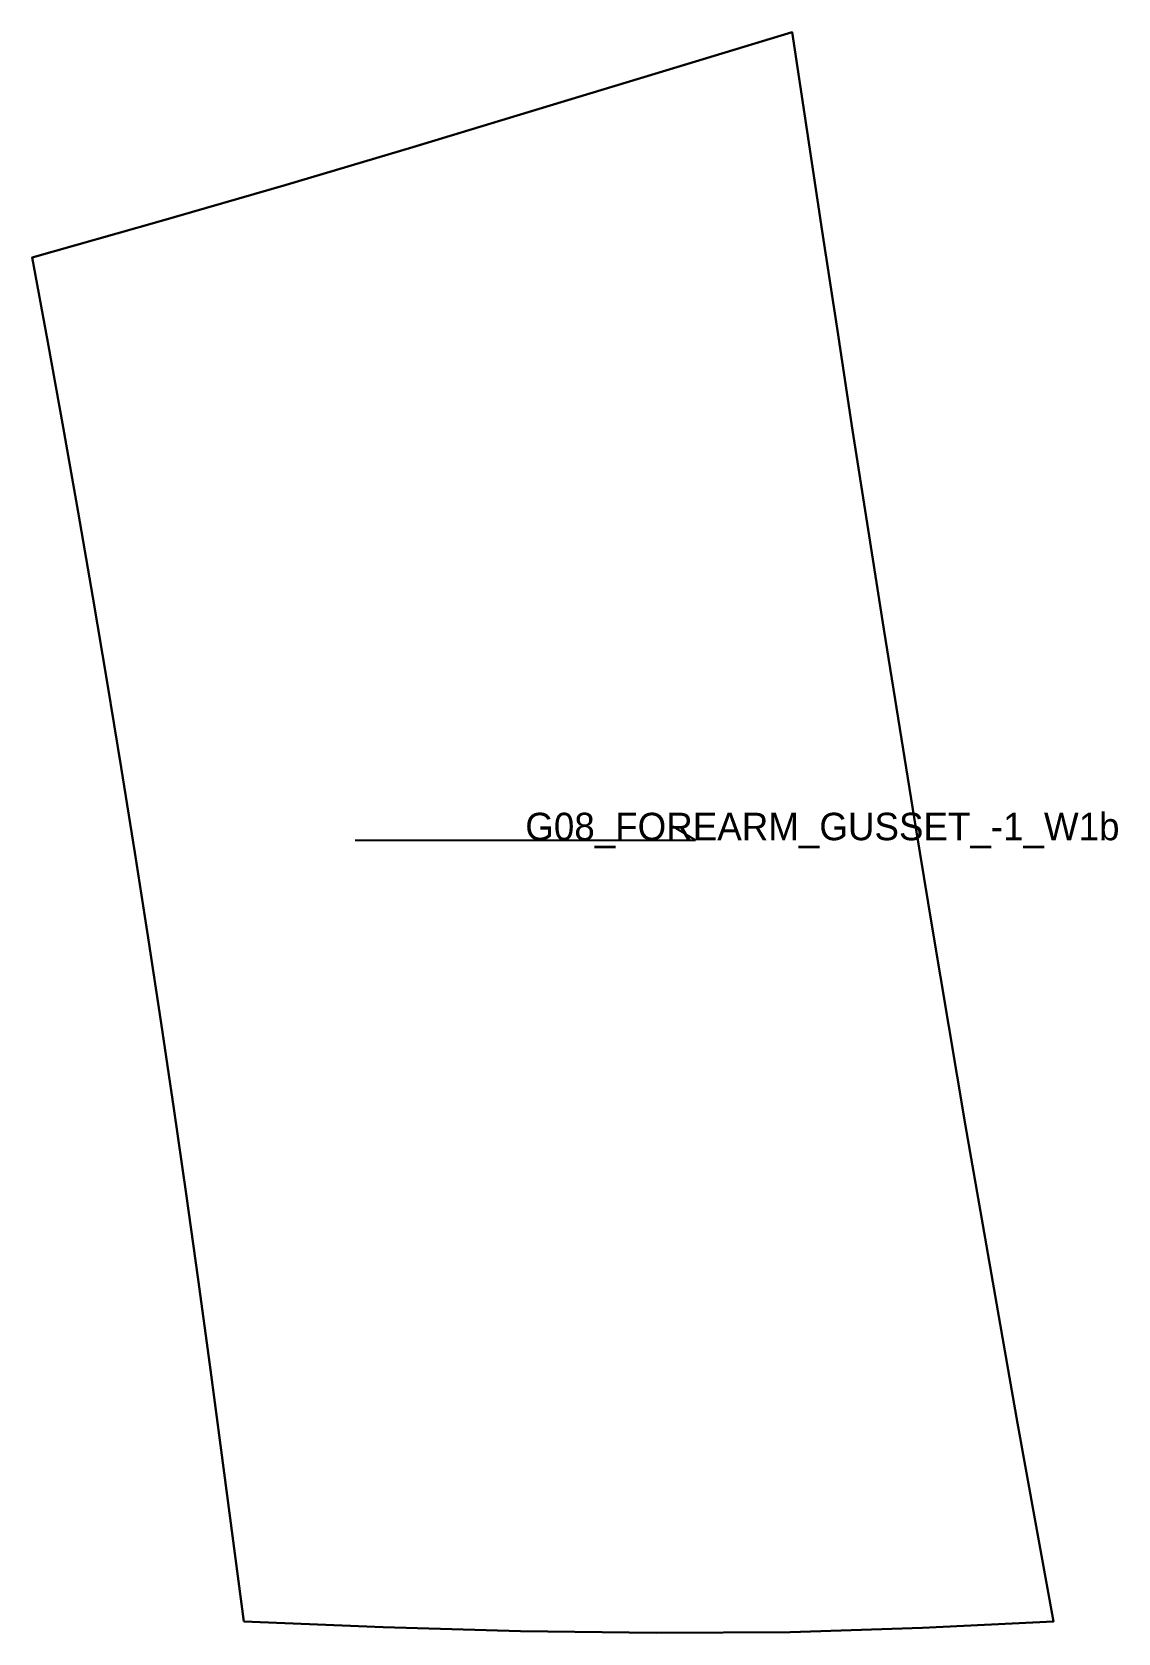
# Model space of a CAD drawing. Header units: millimetres. Extents: x -46 to 191, y -3 to 347.
import ezdxf

# ---------------------------------------------------------------- set-up
doc = ezdxf.new("R2010")
doc.units = ezdxf.units.MM
for name, color, linetype in [('CUT', 1, 'Continuous'), ('GRAIN', 3, 'Continuous'), ('LABEL', 7, 'Continuous'), ('SEW', 5, 'Continuous')]:
    doc.layers.add(name, color=color, linetype=linetype)

msp = doc.modelspace()

# ---------------------------------------------------------------- linework, layer by layer
at = {"layer": 'CUT'}
msp.add_lwpolyline([(0, 0), (-2.49, 18.68), (-4.95, 37.36), (-7.45, 56.03), (-10.01, 74.7), (-12.64, 93.36), (-15.34, 112.01), (-18.11, 130.65), (-20.94, 149.27), (-23.85, 167.89), (-26.83, 186.5), (-29.88, 205.09), (-33.01, 223.67), (-36.2, 242.24), (-39.48, 260.8), (-42.82, 279.34), (-46.28, 297.86), (-18.51, 305.68), (9.2, 313.73), (36.87, 321.94), (64.49, 330.28), (92.1, 338.68), (119.7, 347.09), (123.01, 325.35), (126.29, 303.61), (129.58, 281.88), (132.9, 260.14), (136.28, 238.42), (139.7, 216.7), (143.18, 194.99), (146.7, 173.29), (150.28, 151.6), (153.9, 129.91), (157.58, 108.24), (161.31, 86.57), (165.09, 64.91), (168.93, 43.26), (172.81, 21.62), (176.79, 0), (148.15, -1.42), (119.29, -2.34), (90.05, -2.53), (60.41, -2.12), (30.38, -1.25), (0, 0)], close=True, dxfattribs=at)
at = {"layer": 'GRAIN'}
for p, q in [((98.61, 170.59), (93.61, 173.59)), ((24.25, 170.59), (98.61, 170.59))]:
    msp.add_line(p, q, dxfattribs=at)
at = {"layer": 'SEW'}
msp.add_lwpolyline([(0, 0), (30.38, -1.25), (60.41, -2.12), (90.05, -2.53), (119.29, -2.34), (148.15, -1.42), (176.79, 0), (172.81, 21.62), (168.93, 43.26), (165.09, 64.91), (161.31, 86.57), (157.58, 108.24), (153.9, 129.91), (150.28, 151.6), (146.7, 173.29), (143.18, 194.99), (139.7, 216.7), (136.28, 238.42), (132.9, 260.14), (129.58, 281.88), (126.29, 303.61), (123.01, 325.35), (119.7, 347.09), (92.1, 338.68), (64.49, 330.28), (36.87, 321.94), (9.2, 313.73), (-18.51, 305.68), (-46.28, 297.86), (-42.82, 279.34), (-39.48, 260.8), (-36.2, 242.24), (-33.01, 223.67), (-29.88, 205.09), (-26.83, 186.5), (-23.85, 167.89), (-20.94, 149.27), (-18.11, 130.65), (-15.34, 112.01), (-12.64, 93.36), (-10.01, 74.7), (-7.45, 56.03), (-4.95, 37.36), (-2.49, 18.68)], close=True, dxfattribs=at)

# ---------------------------------------------------------------- texts
at = {"layer": 'LABEL'}
msp.add_text('G08_FOREARM_GUSSET_-1_W1b', height=6, dxfattribs=at).set_placement((61.43, 170.59))

doc.saveas('drawing.dxf')
